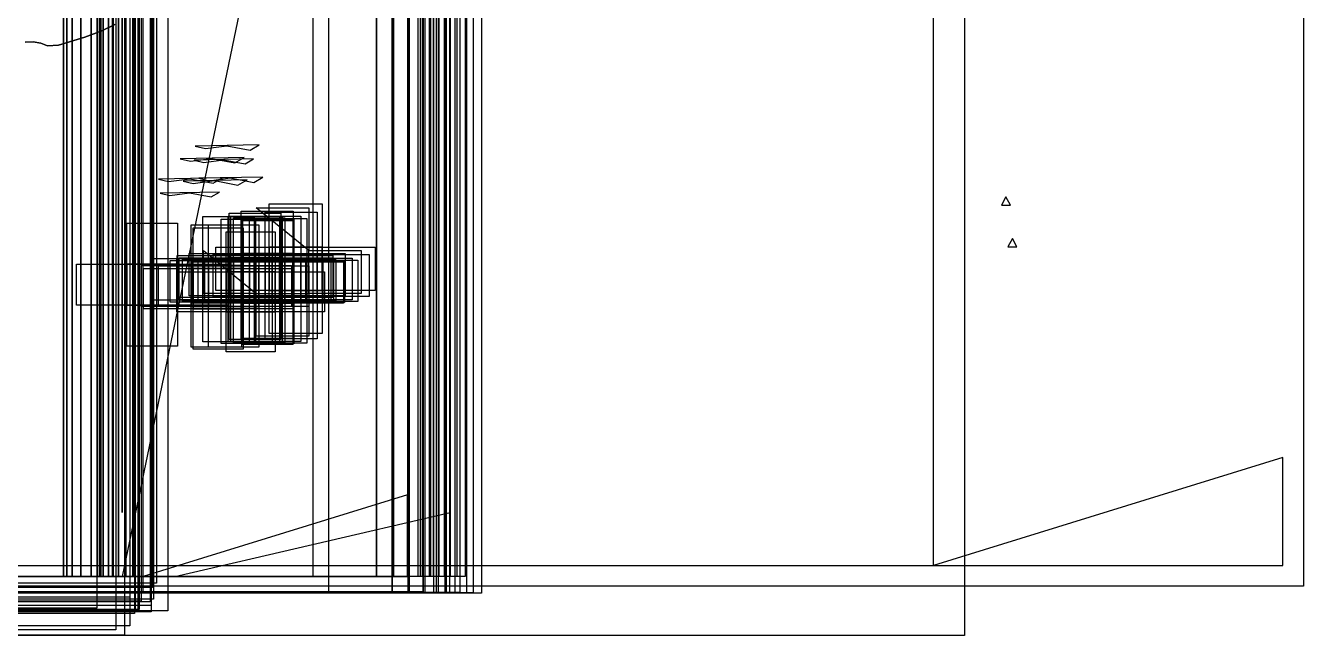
# Model space of a CAD drawing. Extents: x -6790 to 12600, y -1098 to 2171.
# Drawn here: x 894 to 1442, y -25 to 236 of the extents above; entities that cross this region are included whole.
import ezdxf

# ---------------------------------------------------------------- set-up
doc = ezdxf.new("R2010")
doc.units = 0

msp = doc.modelspace()

# ---------------------------------------------------------------- linework, layer by layer
for points in [[(-27.13, -2.81), (-27.13, 1314.19), (941.87, 1314.19), (941.87, -2.81), (-27.13, -2.81)], [(-25.01, -6.95), (-25.01, 1310.05), (943.99, 1310.05), (943.99, -6.95), (-25.01, -6.95)], [(-21.44, -2.76), (-21.44, 1314.24), (947.56, 1314.24), (947.56, -2.76), (-21.44, -2.76)], [(-20.89, -4.65), (-20.89, 1312.35), (948.11, 1312.35), (948.11, -4.65), (-20.89, -4.65)], [(-19.15, -2.79), (-19.15, 1314.21), (949.85, 1314.21), (949.85, -2.79), (-19.15, -2.79)], [(-30.54, -8.83), (-30.54, 1308.17), (938.46, 1308.17), (938.46, -8.83), (-30.54, -8.83)], [(-25.66, -10.58), (-25.66, 1306.42), (943.34, 1306.42), (943.34, -10.58), (-25.66, -10.58)], [(-21.91, -10.87), (-21.91, 1306.13), (947.09, 1306.13), (947.09, -10.87), (-21.91, -10.87)], [(-21.47, -12.37), (-21.47, 1304.63), (947.53, 1304.63), (947.53, -12.37), (-21.47, -12.37)], [(-20.41, -9.69), (-20.41, 1307.31), (948.59, 1307.31), (948.59, -9.69), (-20.41, -9.69)], [(-20.41, -9.69), (-20.41, 1307.31), (948.59, 1307.31), (948.59, -9.69), (-20.41, -9.69)], [(-44.73, -13.6), (-44.73, 1303.4), (924.27, 1303.4), (924.27, -13.6), (-44.73, -13.6)], [(-28.62, -15.9), (-28.62, 1301.1), (940.38, 1301.1), (940.38, -15.9), (-28.62, -15.9)], [(-28.25, -14.91), (-28.25, 1302.09), (940.75, 1302.09), (940.75, -14.91), (-28.25, -14.91)], [(-27.13, -14.33), (-27.13, 1302.67), (941.87, 1302.67), (941.87, -14.33), (-27.13, -14.33)], [(-26.52, -14.12), (-26.52, 1302.88), (942.48, 1302.88), (942.48, -14.12), (-26.52, -14.12)], [(-21.4, -15.15), (-21.4, 1301.85), (947.6, 1301.85), (947.6, -15.15), (-21.4, -15.15)], [(-14.26, -14.66), (-14.26, 1302.34), (954.74, 1302.34), (954.74, -14.66), (-14.26, -14.66)], [(-36.58, -22.78), (-36.58, 1294.22), (932.42, 1294.22), (932.42, -22.78), (-36.58, -22.78)], [(-30.56, -21.15), (-30.56, 1295.85), (938.44, 1295.85), (938.44, -21.15), (-30.56, -21.15)], [(-32.89, -25.09), (-32.89, 1291.91), (936.11, 1291.91), (936.11, -25.09), (-32.89, -25.09)], [(-20.57, 943.77), (1296.43, 943.77), (1296.43, -25.23), (-20.57, -25.23), (-20.57, 943.77)], [(-0.56, 930.13), (1441.84, 930.13), (1441.84, -4.14), (-0.56, -4.14), (-0.56, 930.13)], [(1283.17, 921.24), (8.33, 921.24), (8.33, 4.75), (1283.17, 4.75), (1283.17, 921.24)], [(-7.08, 736.63), (1089.28, 736.63), (1089.28, -7.08), (-7.08, -7.08), (-7.08, 736.63)], [(-7, 729.06), (1082.8, 729.06), (1082.8, -7), (-7, -7), (-7, 729.06)], [(962.98, 0), (0, 0), (0, 729.55), (962.98, 729.55), (1082.21, 729.55), (1082.21, 684.35), (1082.21, 647.53), (1082.21, 629.33), (1082.21, 621.61), (1082.21, 608.99), (1082.21, 143.11), (1082.21, 79.56), (1082.21, 36.87), (1082.21, 0), (962.98, 0)], [(940.12, 729.55), (940.12, 684.35), (940.12, 647.53), (940.12, 608.99), (940.12, 143.11), (940.12, 79.56), (940.12, 36.87), (940.12, 0), (940.12, 729.55)], [(-6.94, 722.27), (1075.52, 722.27), (1075.52, -6.94), (-6.94, -6.94), (-6.94, 722.27)], [(-6.94, 722.27), (1075.52, 722.27), (1075.52, -6.94), (-6.94, -6.94), (-6.94, 722.27)], [(-6.92, 720.6), (1085.66, 720.6), (1085.66, -6.92), (-6.92, -6.92), (-6.92, 720.6)], [(-6.9, 718.36), (1069.9, 718.36), (1069.9, -6.9), (-6.9, -6.9), (-6.9, 718.36)], [(935.17, 0), (0, 0), (0, 722.06), (957.79, 722.06), (1075.8, 722.06), (1075.8, 677.32), (935.17, 0)], [(951.67, 0), (0, 0), (0, 715.33), (951.67, 715.33), (1068.58, 715.33), (1068.58, 671.01), (1068.58, 634.91), (1068.58, 617.06), (1068.58, 609.49), (1068.58, 597.12), (1068.58, 140.32), (1068.58, 78.01), (1068.58, 36.15), (1068.58, 0), (951.67, 0)], [(951.67, 0), (0, 0), (0, 715.33), (951.67, 715.33), (1068.58, 715.33), (1068.58, 671.01), (1068.58, 634.91), (1068.58, 617.06), (1068.58, 609.49), (1068.58, 597.12), (1068.58, 140.32), (1068.58, 78.01), (1068.58, 36.15), (1068.58, 0), (951.67, 0)], [(962.1, 0), (0, 0), (0, 713.68), (962.1, 713.68), (1078.73, 713.68), (1078.73, 669.46), (1078.73, 633.44), (1078.73, 615.64), (1078.73, 608.09), (1078.73, 595.74), (1078.73, 140), (1078.73, 77.83), (1078.73, 36.07), (1078.73, 0), (962.1, 0)], [(929.26, 715.33), (929.26, 671.01), (929.26, 634.91), (929.26, 597.12), (929.26, 140.32), (929.26, 78.01), (929.26, 36.15), (929.26, 0), (929.26, 715.33)], [(929.26, 715.33), (929.26, 671.01), (929.26, 634.91), (929.26, 597.12), (929.26, 140.32), (929.26, 78.01), (929.26, 36.15), (929.26, 0), (929.26, 715.33)], [(939.74, 713.68), (939.74, 669.46), (939.74, 633.44), (939.74, 595.74), (939.74, 140), (939.74, 77.83), (939.74, 36.07), (939.74, 0), (939.74, 713.68)], [(-6.84, 712.46), (1069.85, 712.46), (1069.85, -6.84), (-6.84, -6.84), (-6.84, 712.46)], [(-6.84, 712.33), (1068.74, 712.33), (1068.74, -6.84), (-6.84, -6.84), (-6.84, 712.33)], [(-6.84, 712.33), (1077.89, 712.33), (1077.89, -6.84), (-6.84, -6.84), (-6.84, 712.33)], [(-6.84, 711.5), (1057.72, 711.5), (1057.72, -6.84), (-6.84, -6.84), (-6.84, 711.5)], [(-6.81, 709.32), (1070.67, 709.32), (1070.67, -6.81), (-6.81, -6.81), (-6.81, 709.32)], [(-6.8, 707.71), (1080, 707.71), (1080, -6.8), (-6.8, -6.8), (-6.8, 707.71)], [(946.73, 0), (0, 0), (0, 711.46), (946.73, 711.46), (1063, 711.46), (1063, 667.37), (1063, 631.47), (1063, 613.72), (1063, 606.19), (1063, 593.88), (1063, 139.56), (1063, 77.59), (1063, 35.96), (1063, 0), (946.73, 0)], [(924.43, 711.46), (924.43, 667.37), (924.43, 631.47), (924.43, 593.88), (924.43, 139.56), (924.43, 77.59), (924.43, 35.96), (924.43, 0), (924.43, 711.46)], [(-6.79, 706.62), (1064.98, 706.62), (1064.98, -6.79), (-6.79, -6.79), (-6.79, 706.62)], [(-6.78, 705.66), (1074.19, 705.66), (1074.19, -6.78), (-6.78, -6.78), (-6.78, 705.66)], [(-6.76, 704.06), (1073.61, 704.06), (1073.61, -6.76), (-6.76, -6.76), (-6.76, 704.06)], [(947.69, 0), (0, 0), (0, 705.61), (947.69, 705.61), (1063, 705.61), (1063, 661.89), (1063, 626.28), (1063, 608.68), (1063, 601.22), (1063, 589.01), (1063, 138.42), (1063, 76.95), (1063, 35.66), (1063, 0), (947.69, 0)], [(946.6, 0), (0, 0), (0, 705.49), (946.6, 705.49), (1061.9, 705.49), (1061.9, 661.78), (1061.9, 626.17), (1061.9, 608.57), (1061.9, 601.11), (1061.9, 588.9), (1061.9, 138.39), (1061.9, 76.94), (1061.9, 35.66), (1061.9, 0), (946.6, 0)], [(955.75, 0), (0, 0), (0, 705.49), (955.75, 705.49), (1071.04, 705.49), (1071.04, 661.78), (1071.04, 626.17), (1071.04, 608.57), (1071.04, 601.11), (1071.04, 588.9), (1071.04, 138.39), (1071.04, 76.94), (1071.04, 35.66), (1071.04, 0), (955.75, 0)], [(935.72, 0), (0, 0), (0, 704.66), (935.72, 704.66), (1050.88, 704.66), (1050.88, 661), (1050.88, 625.44), (1050.88, 607.86), (1050.88, 600.41), (1050.88, 588.21), (1050.88, 138.23), (1050.88, 76.85), (1050.88, 35.61), (1050.88, 0), (935.72, 0)], [(949.05, 0), (0, 0), (0, 702.5), (949.05, 702.5), (1063.86, 702.5), (1063.86, 658.98), (1063.86, 623.52), (1063.86, 605.99), (1063.86, 598.57), (1063.86, 586.41), (1063.86, 137.81), (1063.86, 76.61), (1063.86, 35.51), (1063.86, 0), (949.05, 0)], [(913.64, 704.66), (913.64, 661), (913.64, 625.44), (913.64, 588.21), (913.64, 138.23), (913.64, 76.85), (913.64, 35.61), (913.64, 0), (913.64, 704.66)], [(924.5, 705.49), (924.5, 661.78), (924.5, 626.17), (924.5, 588.9), (924.5, 138.39), (924.5, 76.94), (924.5, 35.66), (924.5, 0), (924.5, 705.49)], [(925.58, 705.61), (925.58, 661.89), (925.58, 626.28), (925.58, 589.01), (925.58, 138.42), (925.58, 76.95), (925.58, 35.66), (925.58, 0), (925.58, 705.61)], [(927.04, 702.5), (927.04, 658.98), (927.04, 623.52), (927.04, 586.41), (927.04, 137.81), (927.04, 76.61), (927.04, 35.51), (927.04, 0), (927.04, 702.5)], [(933.64, 705.49), (933.64, 661.78), (933.64, 626.17), (933.64, 588.9), (933.64, 138.39), (933.64, 76.94), (933.64, 35.66), (933.64, 0), (933.64, 705.49)], [(-6.74, 701.17), (1064.32, 701.17), (1064.32, -6.74), (-6.74, -6.74), (-6.74, 701.17)], [(-6.71, 698.93), (1023.67, 698.93), (1023.67, -6.71), (-6.71, -6.71), (-6.71, 698.93)], [(958.65, 0), (0, 0), (0, 700.91), (958.65, 700.91), (1073.2, 700.91), (1073.2, 657.49), (1073.2, 622.11), (1073.2, 604.63), (1073.2, 597.21), (1073.2, 585.09), (1073.2, 137.49), (1073.2, 76.44), (1073.2, 35.43), (1073.2, 0), (958.65, 0)], [(943.82, 0), (0, 0), (0, 699.83), (943.82, 699.83), (1058.2, 699.83), (1058.2, 656.47), (1058.2, 621.15), (1058.2, 603.69), (1058.2, 596.29), (1058.2, 584.18), (1058.2, 137.28), (1058.2, 76.32), (1058.2, 35.37), (1058.2, 0), (943.82, 0)], [(953.19, 0), (0, 0), (0, 698.88), (953.19, 698.88), (1067.41, 698.88), (1067.41, 655.58), (1067.41, 620.31), (1067.41, 602.87), (1067.41, 595.48), (1067.41, 583.39), (1067.41, 137.1), (1067.41, 76.22), (1067.41, 35.32), (1067.41, 0), (953.19, 0)], [(952.89, 0), (0, 0), (0, 697.29), (952.89, 697.29), (1066.84, 697.29), (1066.84, 654.09), (1066.84, 618.9), (1066.84, 601.5), (1066.84, 594.13), (1066.84, 582.06), (1066.84, 136.78), (1066.84, 76.05), (1066.84, 35.24), (1066.84, 0), (952.89, 0)], [(921.89, 699.83), (921.89, 656.47), (921.89, 621.15), (921.89, 584.18), (921.89, 137.28), (921.89, 76.32), (921.89, 35.37), (921.89, 0), (921.89, 699.83)], [(931.04, 697.29), (931.04, 654.09), (931.04, 618.9), (931.04, 582.06), (931.04, 136.78), (931.04, 76.05), (931.04, 35.24), (931.04, 0), (931.04, 697.29)], [(931.29, 698.88), (931.29, 655.58), (931.29, 620.31), (931.29, 583.39), (931.29, 137.1), (931.29, 76.22), (931.29, 35.32), (931.29, 0), (931.29, 698.88)], [(936.69, 700.91), (936.69, 657.49), (936.69, 622.11), (936.69, 585.09), (936.69, 137.49), (936.69, 76.44), (936.69, 35.43), (936.69, 0), (936.69, 700.91)], [(-6.68, 695.53), (1050.8, 695.53), (1050.8, -6.68), (-6.68, -6.68), (-6.68, 695.53)], [(-6.68, 695.15), (1058.21, 695.15), (1058.21, -6.68), (-6.68, -6.68), (-6.68, 695.15)], [(944.1, 694.44), (0, 694.44), (0, 0), (944.1, 0), (944.1, 694.44)], [(903.83, 0), (0, 0), (0, 692.21), (903.83, 692.21), (1016.96, 692.21), (1016.96, 649.33), (1016.96, 614.39), (1016.96, 597.12), (1016.96, 589.8), (1016.96, 577.82), (1016.96, 135.79), (1016.96, 75.49), (1016.96, 34.99), (1016.96, 0), (903.83, 0)], [(-6.62, 689.25), (1050.92, 689.25), (1050.92, -6.62), (-6.62, -6.62), (-6.62, 689.25)], [(931.54, 0), (0, 0), (0, 688.85), (931.54, 688.85), (1044.12, 688.85), (1044.12, 646.17), (1044.12, 611.4), (1044.12, 594.22), (1044.12, 586.93), (1044.12, 575.01), (1044.12, 135.13), (1044.12, 75.12), (1044.12, 34.82), (1044.12, 0), (931.54, 0)], [(939.02, 0), (0, 0), (0, 688.47), (939.02, 688.47), (1051.54, 688.47), (1051.54, 645.81), (1051.54, 611.07), (1051.54, 593.89), (1051.54, 586.61), (1051.54, 574.7), (1051.54, 135.05), (1051.54, 75.08), (1051.54, 34.8), (1051.54, 0), (939.02, 0)], [(909.96, 688.85), (909.96, 646.17), (909.96, 611.4), (909.96, 575.01), (909.96, 135.13), (909.96, 75.12), (909.96, 34.82), (909.96, 0), (909.96, 688.85)], [(917.45, 688.47), (917.45, 645.81), (917.45, 611.07), (917.45, 574.7), (917.45, 135.05), (917.45, 75.08), (917.45, 34.8), (917.45, 0), (917.45, 688.47)], [(-6.55, 681.62), (1064.05, 681.62), (1064.05, -6.55), (-6.55, -6.55), (-6.55, 681.62)], [(932.74, 0), (0, 0), (0, 682.63), (932.74, 682.63), (1044.3, 682.63), (1044.3, 640.33), (1044.3, 605.88), (1044.3, 588.85), (1044.3, 581.63), (1044.3, 569.82), (1044.3, 133.91), (1044.3, 74.45), (1044.3, 34.5), (1044.3, 0), (932.74, 0)], [(911.35, 682.63), (911.35, 640.33), (911.35, 605.88), (911.35, 569.82), (911.35, 133.91), (911.35, 74.45), (911.35, 34.5), (911.35, 0), (911.35, 682.63)], [(947.17, 0), (0, 0), (0, 675.07), (947.17, 675.07), (1057.5, 675.07), (1057.5, 633.24), (1057.5, 599.17), (1057.5, 582.33), (1057.5, 575.19), (1057.5, 563.51), (1057.5, 132.42), (1057.5, 73.62), (1057.5, 34.12), (1057.5, 0), (947.17, 0)], [(926.02, 675.07), (926.02, 633.24), (926.02, 599.17), (926.02, 563.51), (926.02, 132.42), (926.02, 73.62), (926.02, 34.12), (926.02, 0), (926.02, 675.07)], [(935.17, 640.88), (935.17, 602.74), (935.17, 165.37), (935.17, 640.88)], [(1075.8, 640.88), (1075.8, 622.87), (1075.8, 615.23), (1075.8, 602.74), (1075.8, 165.37), (1075.8, 640.88)], [(966.52, 184.56), (970.89, 183.52), (979.99, 184.71), (990.01, 182.83), (993.96, 185.11), (966.52, 184.56)], [(960.01, 179.15), (964.39, 178.1), (973.49, 179.3), (983.52, 177.42), (987.47, 179.7), (960.01, 179.15)], [(966.06, 178.56), (970.12, 177.59), (978.56, 178.7), (987.85, 176.95), (991.51, 179.07), (966.06, 178.56)], [(950.71, 170.43), (955.09, 169.39), (964.19, 170.58), (974.21, 168.7), (978.15, 170.98), (950.71, 170.43)], [(961.26, 169.59), (965.63, 168.55), (974.73, 169.75), (984.75, 167.86), (988.7, 170.15), (961.26, 169.59)], [(968.06, 170.74), (972.44, 169.7), (981.54, 170.89), (991.56, 169.01), (995.5, 171.29), (968.06, 170.74)], [(935.17, 165.37), (935.17, 141.64), (935.17, 95.35), (935.17, 165.37)], [(951.47, 164.35), (955.53, 163.39), (963.97, 164.49), (973.26, 162.75), (976.92, 164.87), (951.47, 164.35)], [(1075.8, 165.37), (1075.8, 141.64), (1075.8, 95.35), (1075.8, 165.37)], [(998.15, 159.75), (1020.94, 159.75), (1020.94, 141.22), (998.15, 141.22), (998.15, 159.75)], [(1314.19, 162.77), (1312.26, 159.18), (1316.12, 159.18), (1314.19, 162.77)], [(969.69, 154.3), (991.7, 154.3), (991.7, 136.41), (969.69, 136.41), (969.69, 154.3)], [(980.62, 154.48), (1002.65, 154.48), (1002.65, 136.57), (980.62, 136.57), (980.62, 154.48)], [(981.03, 155.79), (1003.25, 155.79), (1003.25, 137.72), (981.03, 137.72), (981.03, 155.79)], [(981.71, 154.51), (1003.75, 154.51), (1003.75, 136.59), (981.71, 136.59), (981.71, 154.51)], [(982.92, 153.83), (1004.86, 153.83), (1004.86, 135.99), (982.92, 135.99), (982.92, 153.83)], [(986.16, 156.64), (1008.51, 156.64), (1008.51, 138.47), (986.16, 138.47), (986.16, 156.64)], [(986.16, 156.64), (1008.51, 156.64), (1008.51, 138.47), (986.16, 138.47), (986.16, 156.64)], [(989.76, 154.48), (1011.8, 154.48), (1011.8, 136.57), (989.76, 136.57), (989.76, 154.48)], [(992.44, 153.48), (1014.34, 153.48), (1014.34, 135.68), (992.44, 135.68), (992.44, 153.48)], [(992.6, 158.11), (1015.16, 158.11), (1015.16, 139.77), (992.6, 158.11)], [(996.51, 156.28), (1018.8, 156.28), (1018.8, 138.15), (996.51, 138.15), (996.51, 156.28)], [(937.21, 151.58), (958.83, 151.58), (958.83, 134), (937.21, 134), (937.21, 151.58)], [(964.75, 150.84), (986.27, 150.84), (986.27, 133.34), (964.75, 133.34), (964.75, 150.84)], [(965.65, 149.48), (986.98, 149.48), (986.98, 132.14), (965.65, 132.14), (965.65, 149.48)], [(972.21, 150.76), (993.72, 150.76), (993.72, 133.27), (972.21, 133.27), (972.21, 150.76)], [(977.56, 153.25), (999.42, 153.25), (999.42, 135.47), (977.56, 135.47), (977.56, 153.25)], [(986.5, 152.69), (1008.29, 152.69), (1008.29, 134.98), (986.5, 134.98), (986.5, 152.69)], [(986.88, 153.04), (1008.72, 153.04), (1008.72, 135.29), (986.88, 135.29), (986.88, 153.04)], [(979.72, 147.82), (1000.81, 147.82), (1000.81, 130.68), (979.72, 130.68), (979.72, 147.82)], [(1317, 144.91), (1315.07, 141.31), (1318.93, 141.31), (1317, 144.91)], [(958.8, 137.72), (981.03, 137.72), (981.03, 119.65), (958.8, 119.65), (958.8, 137.72)], [(963.82, 138.47), (986.16, 138.47), (986.16, 120.3), (963.82, 120.3), (963.82, 138.47)], [(963.82, 138.47), (986.16, 138.47), (986.16, 120.3), (963.82, 120.3), (963.82, 138.47)], [(992.6, 121.43), (970.05, 121.43), (970.05, 139.77), (992.6, 121.43)], [(974.21, 138.15), (996.51, 138.15), (996.51, 120.02), (974.21, 120.02), (974.21, 138.15)], [(975.36, 141.22), (998.15, 141.22), (998.15, 122.69), (975.36, 122.69), (975.36, 141.22)], [(981.03, 137.72), (1003.25, 137.72), (1003.25, 119.65), (981.03, 119.65), (981.03, 137.72)], [(986.16, 138.47), (1008.51, 138.47), (1008.51, 120.3), (986.16, 120.3), (986.16, 138.47)], [(986.16, 138.47), (1008.51, 138.47), (1008.51, 120.3), (986.16, 120.3), (986.16, 138.47)], [(996.51, 138.15), (1018.8, 138.15), (1018.8, 120.02), (996.51, 120.02), (996.51, 138.15)], [(998.15, 141.22), (1020.94, 141.22), (1020.94, 122.69), (998.15, 122.69), (998.15, 141.22)], [(1003.25, 137.72), (1025.48, 137.72), (1025.48, 119.65), (1003.25, 119.65), (1003.25, 137.72)], [(1008.51, 138.47), (1030.85, 138.47), (1030.85, 120.3), (1008.51, 120.3), (1008.51, 138.47)], [(1008.51, 138.47), (1030.85, 138.47), (1030.85, 120.3), (1008.51, 120.3), (1008.51, 138.47)], [(1015.16, 139.77), (1037.71, 139.77), (1037.71, 121.43), (1015.16, 121.43), (1015.16, 139.77)], [(1018.8, 138.15), (1041.1, 138.15), (1041.1, 120.02), (1018.8, 120.02), (1018.8, 138.15)], [(1020.94, 141.22), (1043.73, 141.22), (1043.73, 122.69), (1020.94, 122.69), (1020.94, 141.22)], [(915.58, 134), (937.21, 134), (937.21, 116.41), (915.58, 116.41), (915.58, 134)], [(937.21, 134), (958.83, 134), (958.83, 116.41), (937.21, 116.41), (937.21, 134)], [(943.23, 133.34), (964.75, 133.34), (964.75, 115.85), (943.23, 115.85), (943.23, 133.34)], [(944.33, 132.14), (965.65, 132.14), (965.65, 114.8), (944.33, 114.8), (944.33, 132.14)], [(947.68, 136.41), (969.69, 136.41), (969.69, 118.51), (947.68, 118.51), (947.68, 136.41)], [(950.71, 133.27), (972.21, 133.27), (972.21, 115.78), (950.71, 115.78), (950.71, 133.27)], [(955.7, 135.47), (977.56, 135.47), (977.56, 117.7), (955.7, 117.7), (955.7, 135.47)], [(958.58, 136.57), (980.62, 136.57), (980.62, 118.65), (958.58, 118.65), (958.58, 136.57)], [(958.83, 134), (980.45, 134), (980.45, 116.41), (958.83, 116.41), (958.83, 134)], [(959.66, 136.59), (981.71, 136.59), (981.71, 118.67), (959.66, 118.67), (959.66, 136.59)], [(960.97, 135.99), (982.92, 135.99), (982.92, 118.14), (960.97, 118.14), (960.97, 135.99)], [(964.72, 134.98), (986.5, 134.98), (986.5, 117.27), (964.72, 117.27), (964.72, 134.98)], [(964.75, 133.34), (986.27, 133.34), (986.27, 115.85), (964.75, 115.85), (964.75, 133.34)], [(965.05, 135.29), (986.88, 135.29), (986.88, 117.54), (965.05, 117.54), (965.05, 135.29)], [(965.65, 132.14), (986.98, 132.14), (986.98, 114.8), (965.65, 114.8), (965.65, 132.14)], [(967.72, 136.57), (989.76, 136.57), (989.76, 118.65), (967.72, 118.65), (967.72, 136.57)], [(969.69, 136.41), (991.7, 136.41), (991.7, 118.51), (969.69, 118.51), (969.69, 136.41)], [(970.55, 135.68), (992.44, 135.68), (992.44, 117.88), (970.55, 117.88), (970.55, 135.68)], [(972.21, 133.27), (993.72, 133.27), (993.72, 115.78), (972.21, 115.78), (972.21, 133.27)], [(977.56, 135.47), (999.42, 135.47), (999.42, 117.7), (977.56, 117.7), (977.56, 135.47)], [(980.62, 136.57), (1002.65, 136.57), (1002.65, 118.65), (980.62, 118.65), (980.62, 136.57)], [(981.71, 136.59), (1003.75, 136.59), (1003.75, 118.67), (981.71, 118.67), (981.71, 136.59)], [(982.92, 135.99), (1004.86, 135.99), (1004.86, 118.14), (982.92, 118.14), (982.92, 135.99)], [(986.27, 133.34), (1007.79, 133.34), (1007.79, 115.85), (986.27, 115.85), (986.27, 133.34)], [(986.5, 134.98), (1008.29, 134.98), (1008.29, 117.27), (986.5, 117.27), (986.5, 134.98)], [(986.88, 135.29), (1008.72, 135.29), (1008.72, 117.54), (986.88, 117.54), (986.88, 135.29)], [(986.98, 132.14), (1008.3, 132.14), (1008.3, 114.8), (986.98, 114.8), (986.98, 132.14)], [(989.76, 136.57), (1011.8, 136.57), (1011.8, 118.65), (989.76, 118.65), (989.76, 136.57)], [(991.7, 136.41), (1013.72, 136.41), (1013.72, 118.51), (991.7, 118.51), (991.7, 136.41)], [(992.44, 135.68), (1014.34, 135.68), (1014.34, 117.88), (992.44, 117.88), (992.44, 135.68)], [(993.72, 133.27), (1015.23, 133.27), (1015.23, 115.78), (993.72, 115.78), (993.72, 133.27)], [(999.42, 135.47), (1021.29, 135.47), (1021.29, 117.7), (999.42, 117.7), (999.42, 135.47)], [(1002.65, 136.57), (1024.69, 136.57), (1024.69, 118.65), (1002.65, 118.65), (1002.65, 136.57)], [(1003.75, 136.59), (1025.79, 136.59), (1025.79, 118.67), (1003.75, 118.67), (1003.75, 136.59)], [(1004.86, 135.99), (1026.81, 135.99), (1026.81, 118.14), (1004.86, 118.14), (1004.86, 135.99)], [(1008.29, 134.98), (1030.07, 134.98), (1030.07, 117.27), (1008.29, 117.27), (1008.29, 134.98)], [(1008.72, 135.29), (1030.55, 135.29), (1030.55, 117.54), (1008.72, 117.54), (1008.72, 135.29)], [(1011.8, 136.57), (1033.84, 136.57), (1033.84, 118.65), (1011.8, 118.65), (1011.8, 136.57)], [(1014.34, 135.68), (1036.23, 135.68), (1036.23, 117.88), (1014.34, 117.88), (1014.34, 135.68)], [(958.63, 130.68), (979.72, 130.68), (979.72, 113.53), (958.63, 113.53), (958.63, 130.68)], [(979.72, 130.68), (1000.81, 130.68), (1000.81, 113.53), (979.72, 113.53), (979.72, 130.68)], [(1000.81, 130.68), (1021.9, 130.68), (1021.9, 113.53), (1000.81, 113.53), (1000.81, 130.68)], [(1015.16, 121.43), (1015.16, 103.09), (992.6, 103.09), (992.6, 121.43), (1015.16, 121.43)], [(998.15, 122.69), (1020.94, 122.69), (1020.94, 104.16), (998.15, 104.16), (998.15, 122.69)], [(937.21, 116.41), (958.83, 116.41), (958.83, 98.83), (937.21, 98.83), (937.21, 116.41)], [(964.75, 115.85), (986.27, 115.85), (986.27, 98.35), (964.75, 98.35), (964.75, 115.85)], [(969.69, 118.51), (991.7, 118.51), (991.7, 100.61), (969.69, 100.61), (969.69, 118.51)], [(972.21, 115.78), (993.72, 115.78), (993.72, 98.3), (972.21, 98.3), (972.21, 115.78)], [(977.56, 117.7), (999.42, 117.7), (999.42, 99.92), (977.56, 99.92), (977.56, 117.7)], [(980.62, 118.65), (1002.65, 118.65), (1002.65, 100.73), (980.62, 100.73), (980.62, 118.65)], [(981.03, 119.65), (1003.25, 119.65), (1003.25, 101.58), (981.03, 101.58), (981.03, 119.65)], [(981.71, 118.67), (1003.75, 118.67), (1003.75, 100.75), (981.71, 100.75), (981.71, 118.67)], [(982.92, 118.14), (1004.86, 118.14), (1004.86, 100.3), (982.92, 100.3), (982.92, 118.14)], [(986.16, 120.3), (1008.51, 120.3), (1008.51, 102.13), (986.16, 102.13), (986.16, 120.3)], [(986.16, 120.3), (1008.51, 120.3), (1008.51, 102.13), (986.16, 102.13), (986.16, 120.3)], [(986.5, 117.27), (1008.29, 117.27), (1008.29, 99.56), (986.5, 99.56), (986.5, 117.27)], [(986.88, 117.54), (1008.72, 117.54), (1008.72, 99.78), (986.88, 99.78), (986.88, 117.54)], [(989.76, 118.65), (1011.8, 118.65), (1011.8, 100.73), (989.76, 100.73), (989.76, 118.65)], [(992.44, 117.88), (1014.34, 117.88), (1014.34, 100.07), (992.44, 100.07), (992.44, 117.88)], [(996.51, 120.02), (1018.8, 120.02), (1018.8, 101.9), (996.51, 101.9), (996.51, 120.02)], [(965.65, 114.8), (986.98, 114.8), (986.98, 97.46), (965.65, 97.46), (965.65, 114.8)], [(979.72, 113.53), (1000.81, 113.53), (1000.81, 96.38), (979.72, 96.38), (979.72, 113.53)], [(935.17, 95.35), (935.17, 78.75), (935.17, 36.49), (935.17, 27.53), (935.17, 95.35)], [(1075.8, 95.35), (1075.8, 78.75), (1075.8, 36.49), (1075.8, 27.53), (1075.8, 95.35)], [(1283.17, 4.75), (1432.95, 4.75), (1432.95, 51.07), (1283.17, 4.75)], [(944.1, 0), (1057.59, 0), (1057.59, 35.1), (944.1, 0)], [(1075.8, 27.53), (1075.8, 0), (957.79, 0), (1075.8, 27.53)]]:
    msp.add_lwpolyline(points, close=True)
for points in [[(931.96, 236.72), (926.37, 234), (919.13, 231.3), (907.84, 227.85), (903.18, 227.49), (900.31, 228.72), (896.96, 229.29), (893.52, 229.15)], [(893.52, 229.15), (896.96, 229.29), (900.31, 228.72), (903.18, 227.49), (907.84, 227.85), (919.13, 231.3), (926.37, 234), (931.96, 236.72)], [(931.96, 236.72), (926.37, 234), (919.13, 231.3), (907.84, 227.85), (903.18, 227.49), (900.31, 228.72), (896.96, 229.29), (893.52, 229.15)], [(931.96, 236.72), (926.37, 234), (919.13, 231.3), (907.84, 227.85), (903.18, 227.49), (900.31, 228.72), (896.96, 229.29), (893.52, 229.15)]]:
    msp.add_lwpolyline(points)

doc.saveas('drawing.dxf')
